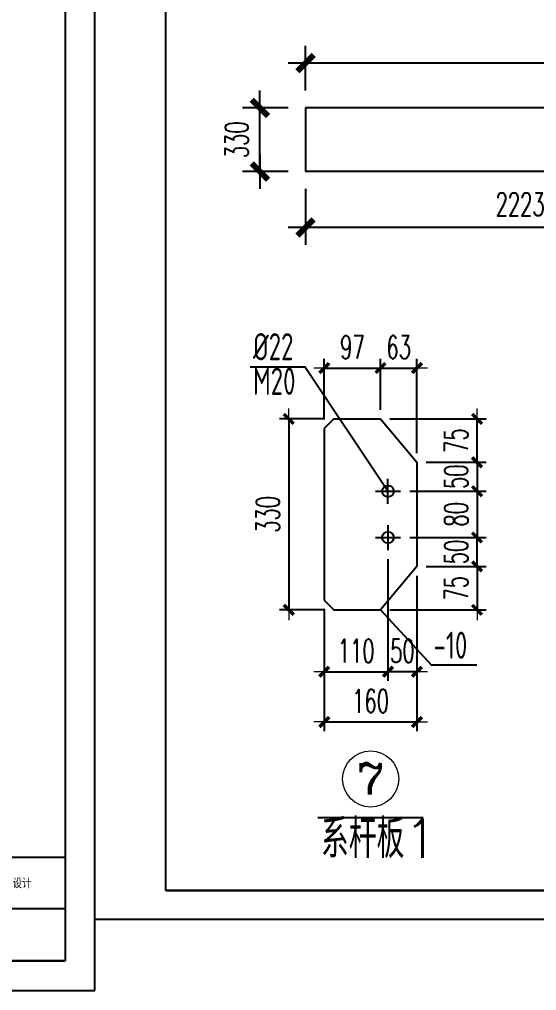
# Model space of a CAD drawing. Header units: inches. Extents: x 129725932 to 129894734, y 55771230 to 55809283.
# Drawn here: x 129827124 to 129829803, y 55800147 to 55805182 of the extents above; entities that cross this region are included whole.
import ezdxf
from ezdxf.enums import TextEntityAlignment as Align

# ---------------------------------------------------------------- set-up
doc = ezdxf.new("R2010")
doc.units = ezdxf.units.IN
doc.header["$MEASUREMENT"] = 0
doc.linetypes.add('CENTER', pattern=[50.8, 31.75, -6.35, 6.35, -6.35])
for name, color, linetype in [('TEXT', 7, 'Continuous'), ('TK', 140, 'Continuous'), ('尺寸标注', 8, 'Continuous'), ('钢梁', 3, 'Continuous')]:
    doc.layers.add(name, color=color, linetype=linetype)
for name, color, linetype, lineweight in [('标注', 8, 'Continuous', 9), ('轴线层', 1, 'CENTER', 15), ('钢架', 7, 'Continuous', 25)]:
    doc.layers.add(name, color=color, linetype=linetype, lineweight=lineweight)
doc.styles.add('ARIAL', font='swisscl.ttf', dxfattribs={"width": 0.7})
doc.styles.add('COMPLEX', font='COMPLEX')
doc.styles.add('DIM_FONT', font='romans.shx', dxfattribs={"width": 0.618, "bigfont": '1hztxt.shx'})
doc.styles.add('HZXY', font='romand.shx', dxfattribs={"bigfont": 'hzxy.shx'})
doc.styles.get("Standard").update_dxf_attribs({"font": 'txt', "bigfont": 'gbcbig.shx'})
doc.styles.add('TSSD_Rein', font='tssdeng.shx', dxfattribs={"width": 0.7, "bigfont": 'atssdchn.shx'})
doc.dimstyles.new('WGH(1)', dxfattribs={"dimscale": 1.2, "dimtxt": 100, "dimasz": 0.5, "dimexe": 75, "dimexo": 75, "dimgap": 50, "dimtad": 1, "dimdec": 0, "dimzin": 0, "dimdsep": 46, "dimtxsty": 'DIM_FONT', "dimblk1": '_DIMX', "dimblk2": '_DIMX', "dimsah": 1, "dimcen": 0.09, "dimclrd": 3, "dimclre": 3, "dimclrt": 7, "dimadec": 0, "dimazin": 0, "dimtfac": 1, "dimtdec": 0, "dimtix": 1, "dimtmove": 2, "dimatfit": 3, "dimldrblk": '_DIMX', "dimfxl": 0, "dimtolj": 1, "dimtzin": 0, "dimarcsym": 0})
doc.dimstyles.new('WGH(3)', dxfattribs={"dimscale": 1.2, "dimtxt": 100, "dimasz": 0.3, "dimexe": 40, "dimexo": 40, "dimgap": 40, "dimtad": 1, "dimdec": 0, "dimlfac": 0.333333, "dimzin": 0, "dimdsep": 46, "dimtxsty": 'DIM_FONT', "dimblk1": '_DIMX', "dimblk2": '_DIMX', "dimsah": 1, "dimcen": 0.09, "dimclrd": 3, "dimclre": 3, "dimclrt": 7, "dimadec": 0, "dimazin": 0, "dimtfac": 1, "dimtdec": 0, "dimtix": 1, "dimtmove": 2, "dimatfit": 3, "dimldrblk": '_DIMX', "dimfxl": 0, "dimtolj": 1, "dimtzin": 0, "dimarcsym": 0})

# ---------------------------------------------------------------- blocks, each defined once
blk = doc.blocks.new('TK')
at = {"layer": 'TK', "lineweight": -3}
for p, q in [((6334425.8, 2858636.6), (6334425.8, 2870306.6)), ((6334425.8, 2858636.6), (6334425.8, 2870306.6)), ((6350948.5, 2858636.6), (6350948.5, 2870306.6)), ((6350948.5, 2858636.6), (6350948.5, 2870306.6)), ((6334917, 2858833.1), (6334917, 2870110.2)), ((6334917, 2858833.1), (6334917, 2870110.2)), ((6350752, 2870110.2), (6350752, 2858833.1)), ((6350752, 2870110.2), (6350752, 2858833.1)), ((6339769.6, 2859520.7), (6350752, 2859520.7)), ((6339769.6, 2859520.7), (6350752, 2859520.7)), ((6350752, 2859177.5), (6348804.1, 2859177.5)), ((6350752, 2858833.1), (6334917, 2858833.1)), ((6334917, 2858833.1), (6350752, 2858833.1)), ((6334917, 2858833.1), (6350752, 2858833.1)), ((6350752, 2858833.1), (6334917, 2858833.1)), ((6334425.8, 2858636.6), (6350948.5, 2858636.6)), ((6334425.8, 2858636.6), (6350948.5, 2858636.6))]:
    blk.add_line(p, q, dxfattribs=at)
for tag, height, style, width, p in [('DISCIPLINE', 58.9, 'HZXY', 1, (6349472.7, 2859435.4)), ('PROJECT-NAME', 98.2, 'HZXY', 0.8, (6344531.8, 2859366.2)), ('ITEM-NAME', 98.2, 'HZXY', 0.8, (6346423, 2859369.9)), ('STATUS', 58.9, 'HZXY', 0.8, (6350406.5, 2859350.8)), ('版本号', 58.9, 'HZXY', 1, (6342281.9, 2859251.5)), ('REWORK-DATE', 58.9, 'ARIAL', 1, (6342814.4, 2859259)), ('DRAWING-TITLE', 98.2, 'HZXY', 0.8, (6347969.5, 2859229.5)), ('SCALE', 58.9, 'ARIAL', 1, (6349470.2, 2859271.1)), ('DRAWING-TITLE', 98.2, 'HZXY', 0.8, (6347970.5, 2859098.8)), ('版本号', 58.9, 'HZXY', 1, (6342281.9, 2859078.2)), ('REWORK-DATE', 58.9, 'ARIAL', 1, (6342814.4, 2859087.1)), ('DATE', 58.9, 'ARIAL', 1, (6349468, 2859092.1)), ('DRAWING-TITLE', 98.2, 'HZXY', 0.8, (6347972.1, 2858962.5)), ('PROJECT-NUMBER', 58.9, 'ARIAL', 0.9, (6350395.7, 2859013.3)), ('DRAWING-NUMBER', 58.9, 'ARIAL', 1, (6349470.8, 2858922)), ('版本号', 58.9, 'HZXY', 1, (6342281.9, 2858912.2)), ('REWORK-DATE', 58.9, 'ARIAL', 1, (6342814.4, 2858915.2))]:
    blk.add_attdef(tag, text='', height=height, dxfattribs=dict(at, style=style, width=width)).set_placement(p, align=Align.MIDDLE)
blk = doc.blocks.new('_DIMX')
blk.add_line((-150, 0), (150, 0))
at = {"const_width": 50}
blk.add_lwpolyline([(-70, -70), (70, 70)], dxfattribs=at)
blk = doc.blocks.new('*D485')
at = {"layer": 'Defpoints', "color": 0}
for p in [(129828606.2, 55804955.9), (129828606.2, 55804723.5), (129833986.6, 55804723.5)]:
    blk.add_point(p, dxfattribs=at)
at = {"layer": '尺寸标注', "color": 3, "lineweight": -2}
for p, q in [((129828606.2, 55804813.5), (129828606.2, 55805045.9)), ((129833986.6, 55804813.5), (129833986.6, 55805045.9)), ((129833986, 55804955.9), (129828606.8, 55804955.9))]:
    blk.add_line(p, q, dxfattribs=at)
at = {"layer": '尺寸标注', "color": 3, "lineweight": -2, "xscale": 0.5999999999999995, "yscale": 0.5999999999999995, "zscale": 0.5999999999999995, "rotation": 180}
blk.add_blockref('_DIMX', (129828606.2, 55804955.9), dxfattribs=at)
at = {"layer": '尺寸标注', "color": 3, "lineweight": -2, "xscale": 0.5999999999999995, "yscale": 0.5999999999999995, "zscale": 0.5999999999999995}
blk.add_blockref('_DIMX', (129833986.6, 55804955.9), dxfattribs=at)
at = {"layer": '尺寸标注', "color": 7, "insert": (129831296.4, 55805075.9), "char_height": 120, "attachment_point": 5, "style": 'DIM_FONT'}
blk.add_mtext('\\A1;5380', dxfattribs=at)
blk = doc.blocks.new('*D489')
at = {"layer": 'Defpoints', "color": 0}
for p in [(129828606.2, 55804393.5), (129830829, 55804393.5), (129828606.2, 55804103.6)]:
    blk.add_point(p, dxfattribs=at)
at = {"layer": '尺寸标注', "color": 3, "lineweight": -2}
for p, q in [((129828606.2, 55804303.5), (129828606.2, 55804013.6)), ((129830829, 55804303.5), (129830829, 55804013.6)), ((129830828.4, 55804103.6), (129828606.8, 55804103.6))]:
    blk.add_line(p, q, dxfattribs=at)
at = {"layer": '尺寸标注', "color": 3, "lineweight": -2, "xscale": 0.5999999999999995, "yscale": 0.5999999999999995, "zscale": 0.5999999999999995, "rotation": 180}
blk.add_blockref('_DIMX', (129828606.2, 55804103.6), dxfattribs=at)
at = {"layer": '尺寸标注', "color": 3, "lineweight": -2, "xscale": 0.5999999999999995, "yscale": 0.5999999999999995, "zscale": 0.5999999999999995}
blk.add_blockref('_DIMX', (129830829, 55804103.6), dxfattribs=at)
at = {"layer": '尺寸标注', "color": 7, "insert": (129829717.6, 55804223.6), "char_height": 120, "attachment_point": 5, "style": 'DIM_FONT'}
blk.add_mtext('\\A1;2223', dxfattribs=at)
blk = doc.blocks.new('*D490')
at = {"layer": 'Defpoints', "color": 0}
for p in [(129828369.8, 55804723.5), (129828606.2, 55804723.5), (129828606.2, 55804393.5)]:
    blk.add_point(p, dxfattribs=at)
at = {"layer": '尺寸标注', "color": 3, "lineweight": -2}
for p, q in [((129828516.2, 55804723.5), (129828279.8, 55804723.5)), ((129828369.8, 55804394.1), (129828369.8, 55804722.9)), ((129828516.2, 55804393.5), (129828279.8, 55804393.5))]:
    blk.add_line(p, q, dxfattribs=at)
at = {"layer": '尺寸标注', "color": 3, "lineweight": -2, "xscale": 0.5999999999999995, "yscale": 0.5999999999999995, "zscale": 0.5999999999999995}
for p, rotation in [((129828369.8, 55804723.5), 90), ((129828369.8, 55804393.5), 270)]:
    blk.add_blockref('_DIMX', p, dxfattribs=dict(at, rotation=rotation))
at = {"layer": '尺寸标注', "color": 7, "insert": (129828249.8, 55804558.5), "char_height": 120, "attachment_point": 5, "rotation": 90, "style": 'DIM_FONT'}
blk.add_mtext('\\A1;330', dxfattribs=at)
blk = doc.blocks.new('*D558')
at = {"layer": 'Defpoints', "color": 0}
for p in [(129828994.2, 55803375), (129828994.2, 55803111), (129828703.2, 55803061)]:
    blk.add_point(p, dxfattribs=at)
at = {"layer": '标注', "color": 3, "lineweight": -2}
for p, q in [((129828703.2, 55803109), (129828703.2, 55803423)), ((129828994.2, 55803159), (129828994.2, 55803423)), ((129828703.5, 55803375), (129828993.8, 55803375))]:
    blk.add_line(p, q, dxfattribs=at)
at = {"layer": '标注', "color": 3, "lineweight": -2, "xscale": 0.3599999999999997, "yscale": 0.3599999999999997, "zscale": 0.3599999999999997, "rotation": 180}
blk.add_blockref('_DIMX', (129828703.2, 55803375), dxfattribs=at)
at = {"layer": '标注', "color": 3, "lineweight": -2, "xscale": 0.3599999999999997, "yscale": 0.3599999999999997, "zscale": 0.3599999999999997}
blk.add_blockref('_DIMX', (129828994.2, 55803375), dxfattribs=at)
at = {"layer": '标注', "color": 7, "insert": (129828848.7, 55803483), "char_height": 120, "attachment_point": 5, "style": 'DIM_FONT'}
blk.add_mtext('\\A1;97', dxfattribs=at)
blk = doc.blocks.new('*D536')
at = {"layer": 'Defpoints', "color": 0}
for p in [(129829183.2, 55802886), (129829097.8, 55802736), (129829494.5, 55802736)]:
    blk.add_point(p, dxfattribs=at)
at = {"layer": '标注', "color": 3, "lineweight": -2}
for p, q in [((129829231.2, 55802886), (129829542.5, 55802886)), ((129829494.5, 55802886.3), (129829494.5, 55802886.7)), ((129829494.5, 55802886), (129829494.5, 55802736)), ((129829145.8, 55802736), (129829542.5, 55802736)), ((129829494.5, 55802735.6), (129829494.5, 55802735.3))]:
    blk.add_line(p, q, dxfattribs=at)
at = {"layer": '标注', "color": 3, "lineweight": -2, "xscale": 0.3599999999999997, "yscale": 0.3599999999999997, "zscale": 0.3599999999999997}
for p, rotation in [((129829494.5, 55802886), 270), ((129829494.5, 55802736), 90)]:
    blk.add_blockref('_DIMX', p, dxfattribs=dict(at, rotation=rotation))
at = {"layer": '标注', "color": 7, "insert": (129829386.5, 55802811), "char_height": 120, "attachment_point": 5, "rotation": 90, "style": 'DIM_FONT'}
blk.add_mtext('\\A1;50', dxfattribs=at)
blk = doc.blocks.new('*D559')
at = {"layer": 'Defpoints', "color": 0}
for p in [(129829097.8, 55802736), (129829097.8, 55802496), (129829494.5, 55802496)]:
    blk.add_point(p, dxfattribs=at)
at = {"layer": '标注', "color": 3, "lineweight": -2}
for p, q in [((129829145.8, 55802736), (129829542.5, 55802736)), ((129829494.5, 55802735.6), (129829494.5, 55802496.3)), ((129829145.8, 55802496), (129829542.5, 55802496))]:
    blk.add_line(p, q, dxfattribs=at)
at = {"layer": '标注', "color": 3, "lineweight": -2, "xscale": 0.3599999999999997, "yscale": 0.3599999999999997, "zscale": 0.3599999999999997}
for p, rotation in [((129829494.5, 55802736), 90), ((129829494.5, 55802496), 270)]:
    blk.add_blockref('_DIMX', p, dxfattribs=dict(at, rotation=rotation))
at = {"layer": '标注', "color": 7, "insert": (129829386.5, 55802616), "char_height": 120, "attachment_point": 5, "rotation": 90, "style": 'DIM_FONT'}
blk.add_mtext('\\A1;80', dxfattribs=at)
blk = doc.blocks.new('*D560')
at = {"layer": 'Defpoints', "color": 0}
for p in [(129829033.2, 55802431.4), (129829183.2, 55802346), (129829033.2, 55801800.4)]:
    blk.add_point(p, dxfattribs=at)
at = {"layer": '标注', "color": 3, "lineweight": -2}
for p, q in [((129829033.2, 55802383.4), (129829033.2, 55801752.4)), ((129829183.2, 55802298), (129829183.2, 55801752.4)), ((129829032.8, 55801800.4), (129829032.5, 55801800.4)), ((129829183.2, 55801800.4), (129829033.2, 55801800.4)), ((129829183.5, 55801800.4), (129829183.9, 55801800.4))]:
    blk.add_line(p, q, dxfattribs=at)
at = {"layer": '标注', "color": 3, "lineweight": -2, "xscale": 0.3599999999999997, "yscale": 0.3599999999999997, "zscale": 0.3599999999999997}
blk.add_blockref('_DIMX', (129829033.2, 55801800.4), dxfattribs=at)
at = {"layer": '标注', "color": 3, "lineweight": -2, "xscale": 0.3599999999999997, "yscale": 0.3599999999999997, "zscale": 0.3599999999999997, "rotation": 180}
blk.add_blockref('_DIMX', (129829183.2, 55801800.4), dxfattribs=at)
at = {"layer": '标注', "color": 7, "insert": (129829108.2, 55801908.4), "char_height": 120, "attachment_point": 5, "style": 'DIM_FONT'}
blk.add_mtext('\\A1;50', dxfattribs=at)
blk = doc.blocks.new('*D537')
at = {"layer": 'Defpoints', "color": 0}
for p in [(129829097.8, 55802496), (129829494.5, 55802496), (129829183.2, 55802346)]:
    blk.add_point(p, dxfattribs=at)
at = {"layer": '标注', "color": 3, "lineweight": -2}
for p, q in [((129829145.8, 55802496), (129829542.5, 55802496)), ((129829494.5, 55802496.3), (129829494.5, 55802496.7)), ((129829494.5, 55802346), (129829494.5, 55802496)), ((129829231.2, 55802346), (129829542.5, 55802346)), ((129829494.5, 55802345.6), (129829494.5, 55802345.3))]:
    blk.add_line(p, q, dxfattribs=at)
at = {"layer": '标注', "color": 3, "lineweight": -2, "xscale": 0.3599999999999997, "yscale": 0.3599999999999997, "zscale": 0.3599999999999997}
for p, rotation in [((129829494.5, 55802496), 270), ((129829494.5, 55802346), 90)]:
    blk.add_blockref('_DIMX', p, dxfattribs=dict(at, rotation=rotation))
at = {"layer": '标注', "color": 7, "insert": (129829386.5, 55802421), "char_height": 120, "attachment_point": 5, "rotation": 90, "style": 'DIM_FONT'}
blk.add_mtext('\\A1;50', dxfattribs=at)
blk = doc.blocks.new('轴线标号')
at = {"lineweight": 13}
blk.add_circle((0, 0), 0.5, dxfattribs=at)
at = {"layer": '钢架', "lineweight": 13, "style": 'COMPLEX', "width": 1.041667}
blk.add_attdef('A', text='', height=0.56, dxfattribs=at).set_placement((-0.25, -0.28), (0.25, -0.28), align=Align.FIT)
blk = doc.blocks.new('*D538')
at = {"layer": 'Defpoints', "color": 0}
for p in [(129829033.2, 55802431.4), (129828703.2, 55802171), (129829033.2, 55801800.4)]:
    blk.add_point(p, dxfattribs=at)
at = {"layer": '标注', "color": 3, "lineweight": -2}
for p, q in [((129829033.2, 55802383.4), (129829033.2, 55801752.4)), ((129828703.2, 55802123), (129828703.2, 55801752.4)), ((129828703.5, 55801800.4), (129829032.8, 55801800.4))]:
    blk.add_line(p, q, dxfattribs=at)
at = {"layer": '标注', "color": 3, "lineweight": -2, "xscale": 0.3599999999999997, "yscale": 0.3599999999999997, "zscale": 0.3599999999999997, "rotation": 180}
blk.add_blockref('_DIMX', (129828703.2, 55801800.4), dxfattribs=at)
at = {"layer": '标注', "color": 3, "lineweight": -2, "xscale": 0.3599999999999997, "yscale": 0.3599999999999997, "zscale": 0.3599999999999997}
blk.add_blockref('_DIMX', (129829033.2, 55801800.4), dxfattribs=at)
at = {"layer": '标注', "color": 7, "insert": (129828868.2, 55801908.4), "char_height": 120, "attachment_point": 5, "style": 'DIM_FONT'}
blk.add_mtext('\\A1;110', dxfattribs=at)
blk = doc.blocks.new('*D539')
at = {"layer": 'Defpoints', "color": 0}
for p in [(129829183.2, 55803375), (129828994.2, 55803111), (129829183.2, 55802886)]:
    blk.add_point(p, dxfattribs=at)
at = {"layer": '标注', "color": 3, "lineweight": -2}
for p, q in [((129828994.2, 55803159), (129828994.2, 55803423)), ((129829183.2, 55802934), (129829183.2, 55803423)), ((129828993.8, 55803375), (129828993.5, 55803375)), ((129828994.2, 55803375), (129829183.2, 55803375)), ((129829183.5, 55803375), (129829183.9, 55803375))]:
    blk.add_line(p, q, dxfattribs=at)
at = {"layer": '标注', "color": 3, "lineweight": -2, "xscale": 0.3599999999999997, "yscale": 0.3599999999999997, "zscale": 0.3599999999999997}
blk.add_blockref('_DIMX', (129828994.2, 55803375), dxfattribs=at)
at = {"layer": '标注', "color": 3, "lineweight": -2, "xscale": 0.3599999999999997, "yscale": 0.3599999999999997, "zscale": 0.3599999999999997, "rotation": 180}
blk.add_blockref('_DIMX', (129829183.2, 55803375), dxfattribs=at)
at = {"layer": '标注', "color": 7, "insert": (129829088.7, 55803483), "char_height": 120, "attachment_point": 5, "style": 'DIM_FONT'}
blk.add_mtext('\\A1;63', dxfattribs=at)
blk = doc.blocks.new('*D540')
at = {"layer": 'Defpoints', "color": 0}
for p in [(129828753.2, 55803111), (129828519.2, 55802121), (129828753.2, 55802121)]:
    blk.add_point(p, dxfattribs=at)
at = {"layer": '标注', "color": 3, "lineweight": -2}
for p, q in [((129828705.2, 55803111), (129828471.2, 55803111)), ((129828519.2, 55803110.6), (129828519.2, 55802121.3)), ((129828705.2, 55802121), (129828471.2, 55802121))]:
    blk.add_line(p, q, dxfattribs=at)
at = {"layer": '标注', "color": 3, "lineweight": -2, "xscale": 0.3599999999999997, "yscale": 0.3599999999999997, "zscale": 0.3599999999999997}
for p, rotation in [((129828519.2, 55803111), 90), ((129828519.2, 55802121), 270)]:
    blk.add_blockref('_DIMX', p, dxfattribs=dict(at, rotation=rotation))
at = {"layer": '标注', "color": 7, "insert": (129828411.2, 55802616), "char_height": 120, "attachment_point": 5, "rotation": 90, "style": 'DIM_FONT'}
blk.add_mtext('\\A1;330', dxfattribs=at)
blk = doc.blocks.new('*D551')
at = {"layer": 'Defpoints', "color": 0}
for p in [(129829183.2, 55802346), (129828703.2, 55802171), (129829183.2, 55801539.9)]:
    blk.add_point(p, dxfattribs=at)
at = {"layer": '标注', "color": 3, "lineweight": -2}
for p, q in [((129829183.2, 55802298), (129829183.2, 55801491.9)), ((129828703.2, 55802123), (129828703.2, 55801491.9)), ((129828703.5, 55801539.9), (129829182.8, 55801539.9))]:
    blk.add_line(p, q, dxfattribs=at)
at = {"layer": '标注', "color": 3, "lineweight": -2, "xscale": 0.3599999999999997, "yscale": 0.3599999999999997, "zscale": 0.3599999999999997, "rotation": 180}
blk.add_blockref('_DIMX', (129828703.2, 55801539.9), dxfattribs=at)
at = {"layer": '标注', "color": 3, "lineweight": -2, "xscale": 0.3599999999999997, "yscale": 0.3599999999999997, "zscale": 0.3599999999999997}
blk.add_blockref('_DIMX', (129829183.2, 55801539.9), dxfattribs=at)
at = {"layer": '标注', "color": 7, "insert": (129828943.2, 55801647.9), "char_height": 120, "attachment_point": 5, "style": 'DIM_FONT'}
blk.add_mtext('\\A1;160', dxfattribs=at)
blk = doc.blocks.new('*D556')
at = {"layer": 'Defpoints', "color": 0}
for p in [(129829183.2, 55802346), (129828994.2, 55802121), (129829494.5, 55802121)]:
    blk.add_point(p, dxfattribs=at)
at = {"layer": '标注', "color": 3, "lineweight": -2}
for p, q in [((129829231.2, 55802346), (129829542.5, 55802346)), ((129829494.5, 55802345.6), (129829494.5, 55802121.3)), ((129829042.2, 55802121), (129829542.5, 55802121))]:
    blk.add_line(p, q, dxfattribs=at)
at = {"layer": '标注', "color": 3, "lineweight": -2, "xscale": 0.3599999999999997, "yscale": 0.3599999999999997, "zscale": 0.3599999999999997}
for p, rotation in [((129829494.5, 55802346), 90), ((129829494.5, 55802121), 270)]:
    blk.add_blockref('_DIMX', p, dxfattribs=dict(at, rotation=rotation))
at = {"layer": '标注', "color": 7, "insert": (129829386.5, 55802233.5), "char_height": 120, "attachment_point": 5, "rotation": 90, "style": 'DIM_FONT'}
blk.add_mtext('\\A1;75', dxfattribs=at)
blk = doc.blocks.new('*D557')
at = {"layer": 'Defpoints', "color": 0}
for p in [(129828994.2, 55803111), (129829494.5, 55803111), (129829183.2, 55802886)]:
    blk.add_point(p, dxfattribs=at)
at = {"layer": '标注', "color": 3, "lineweight": -2}
for p, q in [((129829042.2, 55803111), (129829542.5, 55803111)), ((129829494.5, 55802886.3), (129829494.5, 55803110.6)), ((129829231.2, 55802886), (129829542.5, 55802886))]:
    blk.add_line(p, q, dxfattribs=at)
at = {"layer": '标注', "color": 3, "lineweight": -2, "xscale": 0.3599999999999997, "yscale": 0.3599999999999997, "zscale": 0.3599999999999997}
for p, rotation in [((129829494.5, 55803111), 90), ((129829494.5, 55802886), 270)]:
    blk.add_blockref('_DIMX', p, dxfattribs=dict(at, rotation=rotation))
at = {"layer": '标注', "color": 7, "insert": (129829386.5, 55802998.5), "char_height": 120, "attachment_point": 5, "rotation": 90, "style": 'DIM_FONT'}
blk.add_mtext('\\A1;75', dxfattribs=at)

msp = doc.modelspace()

# ---------------------------------------------------------------- linework, layer by layer
for p, q in [((129828753.2, 55803111), (129828703.2, 55803061)), ((129828753.2, 55803111), (129828994.2, 55803111)), ((129828994.2, 55803111), (129829183.2, 55802886)), ((129828703.2, 55803061), (129828703.2, 55802171)), ((129829183.2, 55802886), (129829183.2, 55802346)), ((129829033.2, 55802671.4), (129829033.2, 55802800.6)), ((129828968.6, 55802736), (129829097.8, 55802736)), ((129829033.2, 55802560.6), (129829033.2, 55802431.4)), ((129828968.6, 55802496), (129829097.8, 55802496)), ((129829183.2, 55802346), (129828994.2, 55802121)), ((129828703.2, 55802171), (129828753.2, 55802121)), ((129828753.2, 55802121), (129828994.2, 55802121)), ((129828670.4, 55801044.6), (129829215.9, 55801044.6))]:
    msp.add_line(p, q)
for centre in [(129829033.2, 55802736), (129829033.2, 55802496)]:
    msp.add_circle(centre, 30)
at = {"layer": '尺寸标注'}
for p, q in [((129828320.1, 55803381.9), (129828602.4, 55803381.9)), ((129829033.2, 55802736), (129828602.4, 55803381.9)), ((129828994.2, 55802121), (129829257.7, 55801834.1)), ((129829493.7, 55801834.1), (129829257.7, 55801834.1))]:
    msp.add_line(p, q, dxfattribs=at)
at = {"layer": '钢梁'}
for p, q in [((129828606.2, 55804723.5), (129828606.2, 55804393.5)), ((129833986.6, 55804723.5), (129828606.2, 55804723.5)), ((129830829, 55804393.5), (129828606.2, 55804393.5))]:
    msp.add_line(p, q, dxfattribs=at)

# ---------------------------------------------------------------- block references
ref = msp.add_blockref('TK', (124855626.8, 53562242.2), dxfattribs=dict(xscale=0.7828574404120445, yscale=0.7828574366867542, zscale=0.7828574420539636))
ref.add_attrib('STATUS', '详图设计', dxfattribs={"layer": 'TK', "lineweight": -3, "height": 46.14, "style": 'HZXY', "width": 0.8}).set_placement((129827089.8, 55800706.3), align=Align.MIDDLE)
at = {"xscale": 0.7510733052418833, "yscale": 0.7510733016678404, "zscale": 0.7510733068171402}
msp.add_blockref('TK', (125069895.9, 53653472.4), dxfattribs=at)
ref = msp.add_blockref('轴线标号', (129828943.2, 55801244.2), dxfattribs=dict(xscale=290.6235134154558, yscale=290.6235134080052, zscale=290.6235134116318))
ref.add_attrib('A', '7', dxfattribs={"layer": '钢架', "lineweight": 13, "height": 162.7, "style": 'COMPLEX', "width": 1.339286}).set_placement((129828870.5, 55801162.9), (129829015.8, 55801162.9), align=Align.FIT)

# ---------------------------------------------------------------- texts
at = {"layer": 'TEXT', "style": 'TSSD_Rein', "width": 0.7}
for s, p in [('%%C22', (129828334.1, 55803415.1)), ('M20', (129828334.1, 55803235.8)), ('-10', (129829268.9, 55801867.2))]:
    msp.add_text(s, height=140.62, dxfattribs=at).set_placement(p)
at = {"layer": '轴线层', "color": 4, "linetype": 'ByBlock', "insert": (129828686, 55801034.7), "char_height": 200, "width": 1299.603, "attachment_point": 1}
msp.add_mtext('系杆板1', dxfattribs=at)

# ---------------------------------------------------------------- dimensions: what is measured, and where the dimension line sits
at = {"layer": '尺寸标注'}
for base, p1, p2, picture, middle in [((129828606.2, 55804955.9), (129833986.6, 55804723.5), (129828606.2, 55804723.5), '*D485', (129831296.4, 55805075.9)), ((129828606.2, 55804103.6), (129830829, 55804393.5), (129828606.2, 55804393.5), '*D489', (129829717.6, 55804223.6))]:
    dim = msp.add_linear_dim(base=base, p1=p1, p2=p2, dimstyle='WGH(1)', override={"dimfxl": 250}, dxfattribs=at)
    dim.commit()
    dim.dimension.update_dxf_attribs({"geometry": picture, "text_midpoint": middle})
dim = msp.add_linear_dim(base=(129828369.8, 55804723.5), p1=(129828606.2, 55804393.5), p2=(129828606.2, 55804723.5), angle=90, dimstyle='WGH(1)', override={"dimfxl": 250}, dxfattribs=at)
dim.commit()
dim.dimension.update_dxf_attribs({"geometry": '*D490', "text_midpoint": (129828249.8, 55804558.5)})
at = {"layer": '标注'}
for base, p1, p2, picture, middle in [((129828994.2, 55803375), (129828703.2, 55803061), (129828994.2, 55803111), '*D558', (129828848.7, 55803483)), ((129829183.2, 55803375), (129828994.2, 55803111), (129829183.2, 55802886), '*D539', (129829088.7, 55803483)), ((129829033.2, 55801800.4), (129828703.2, 55802171), (129829033.2, 55802431.4), '*D538', (129828868.2, 55801908.4)), ((129829033.2, 55801800.4), (129829183.2, 55802346), (129829033.2, 55802431.4), '*D560', (129829108.2, 55801908.4)), ((129829183.2, 55801539.9), (129828703.2, 55802171), (129829183.2, 55802346), '*D551', (129828943.2, 55801647.9))]:
    dim = msp.add_linear_dim(base=base, p1=p1, p2=p2, dimstyle='WGH(3)', dxfattribs=at)
    dim.commit()
    dim.dimension.update_dxf_attribs({"geometry": picture, "text_midpoint": middle})
for base, p1, p2, angle, picture, middle in [((129828519.2, 55802121), (129828753.2, 55803111), (129828753.2, 55802121), 90, '*D540', (129828411.2, 55802616)), ((129829494.5, 55803111), (129829183.2, 55802886), (129828994.2, 55803111), 90, '*D557', (129829386.5, 55802998.5)), ((129829494.5, 55802736), (129829183.2, 55802886), (129829097.8, 55802736), 90, '*D536', (129829386.5, 55802811)), ((129829494.5, 55802496), (129829097.8, 55802736), (129829097.8, 55802496), 90, '*D559', (129829386.5, 55802616)), ((129829494.5, 55802496), (129829183.2, 55802346), (129829097.8, 55802496), 270, '*D537', (129829386.5, 55802421)), ((129829494.5, 55802121), (129829183.2, 55802346), (129828994.2, 55802121), 90, '*D556', (129829386.5, 55802233.5))]:
    dim = msp.add_linear_dim(base=base, p1=p1, p2=p2, angle=angle, dimstyle='WGH(3)', dxfattribs=at)
    dim.commit()
    dim.dimension.update_dxf_attribs({"geometry": picture, "text_midpoint": middle})

doc.saveas('drawing.dxf')
